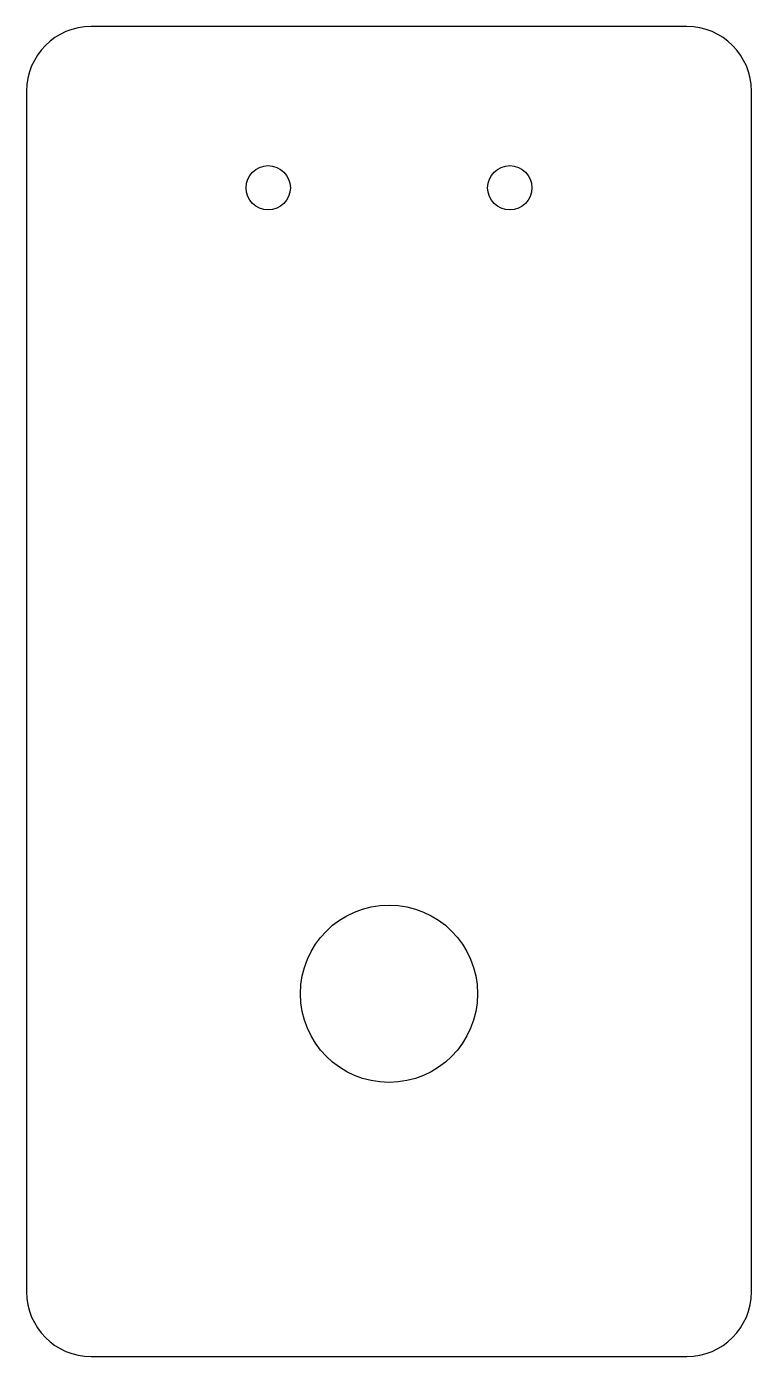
# Model space of a CAD drawing. Header units: millimetres. Extents: x -645 to -555, y 30 to 195.
import ezdxf

# ---------------------------------------------------------------- set-up
doc = ezdxf.new("R2010")
doc.units = ezdxf.units.MM

msp = doc.modelspace()

# ---------------------------------------------------------------- linework, layer by layer
for p, q in [((-563, 195), (-637, 195)), ((-645, 187), (-645, 38)), ((-555, 38), (-555, 187)), ((-637, 30), (-563, 30))]:
    msp.add_line(p, q)
for centre, radius in [((-615, 175), 2.75), ((-585, 175), 2.75), ((-600, 75), 11)]:
    msp.add_circle(centre, radius)
for centre, start, end in [((-637, 187), 90, 180), ((-563, 187), 0, 90), ((-637, 38), 180, 270), ((-563, 38), 270, 360)]:
    msp.add_arc(centre, 8, start, end)

doc.saveas('drawing.dxf')
